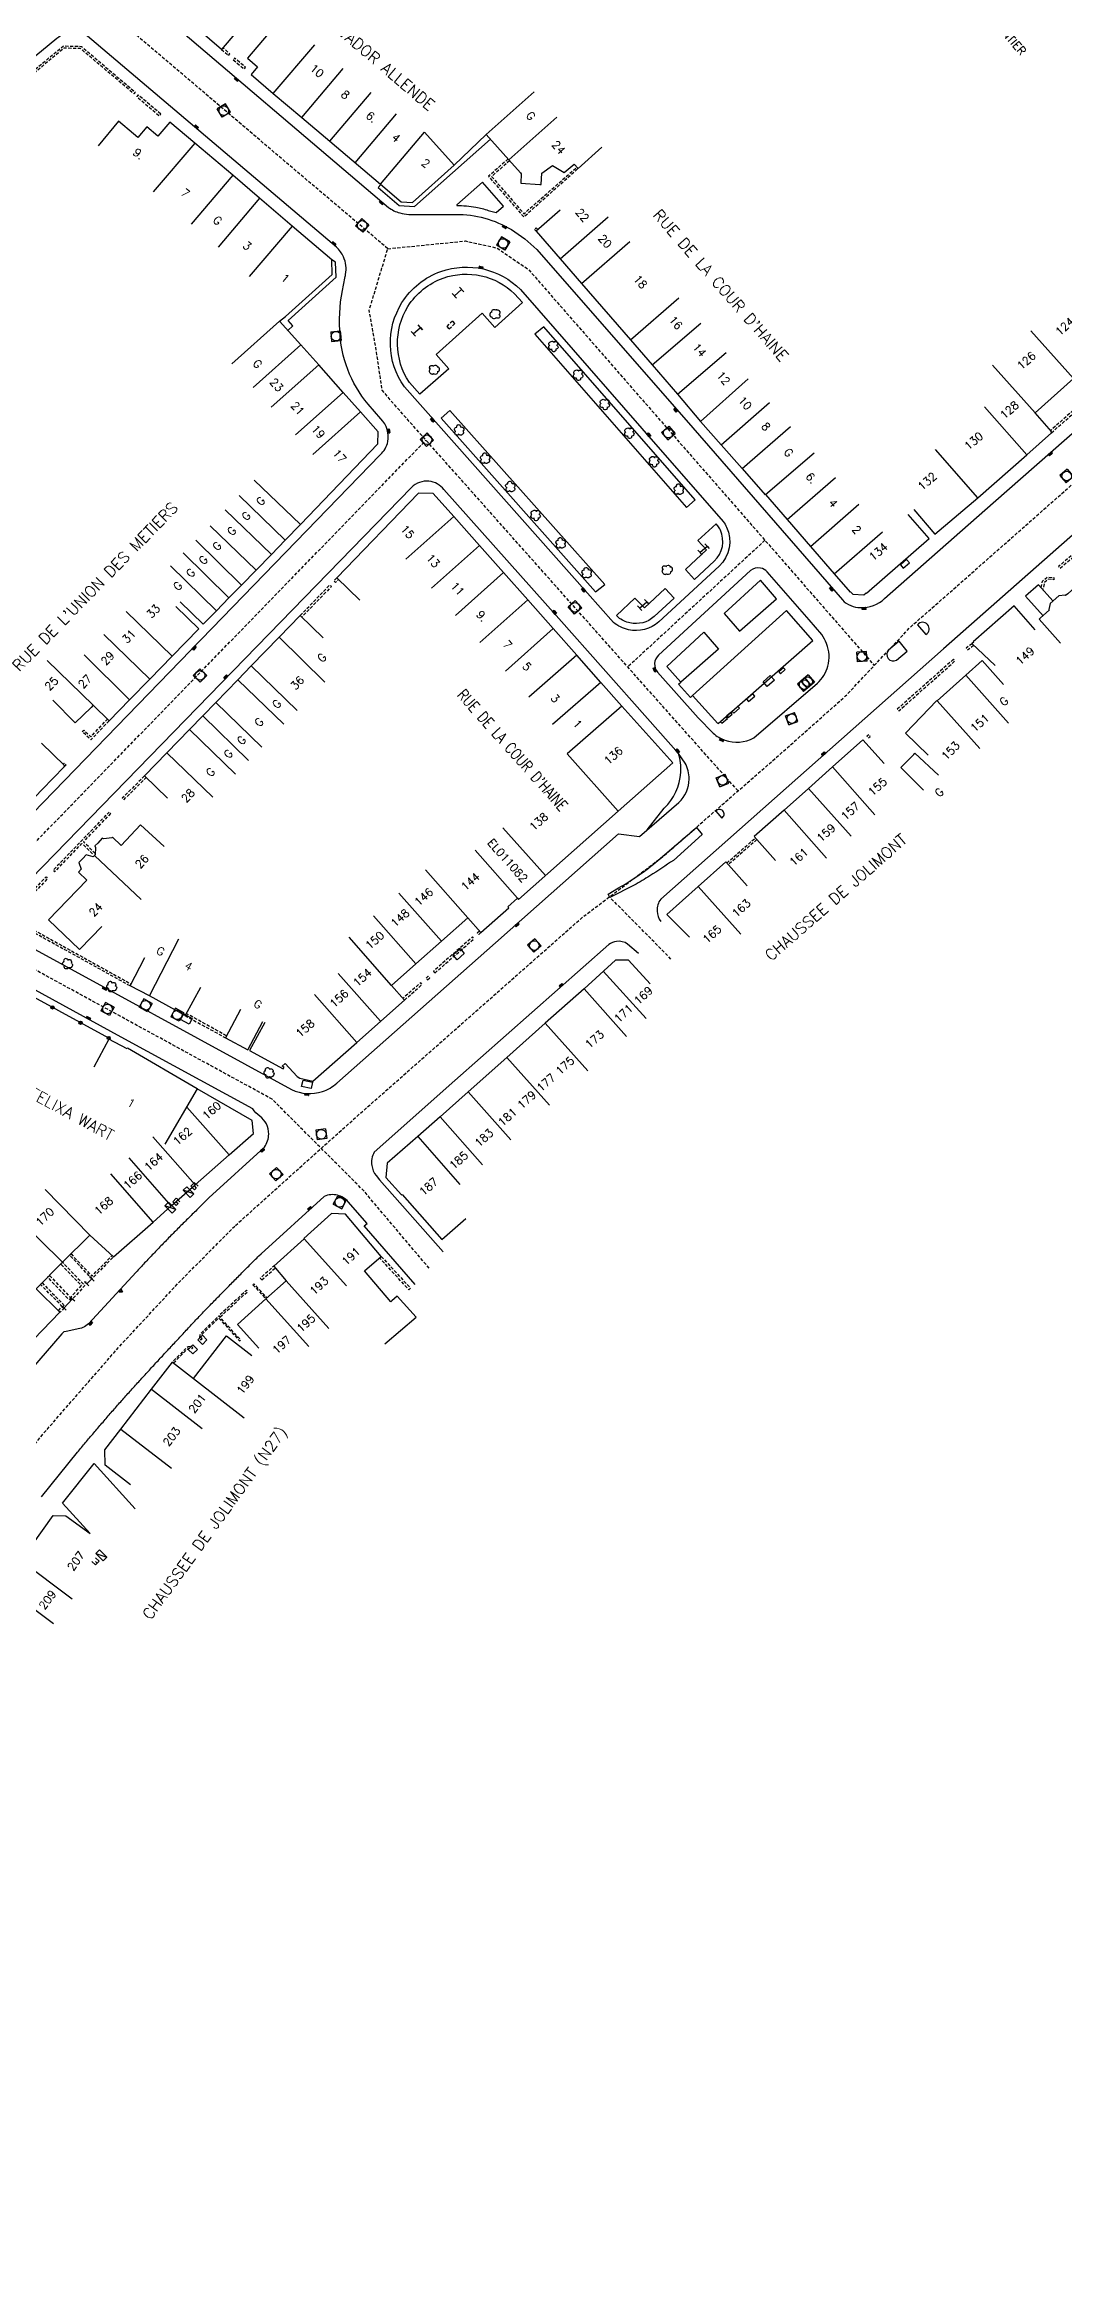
# Model space of a CAD drawing. Header units: millimetres. Extents: x 139000 to 140001, y 128999 to 130000.
# Drawn here: x 139198.1 to 139357.2, y 129000 to 129348.2 of the extents above; entities that cross this region are included whole.
import ezdxf
from ezdxf.enums import TextEntityAlignment as Align

# ---------------------------------------------------------------- set-up
doc = ezdxf.new("R2010")
doc.units = ezdxf.units.MM
doc.linetypes.add('DASHED', pattern=[0.75, 0.5, -0.25])
doc.layers.get('0').update_dxf_attribs({"linetype": 'CONTINUOUS'})
for name, color, linetype in [('W0001', 6, 'DASHED'), ('W0008', 7, 'CONTINUOUS'), ('W0100', 7, 'CONTINUOUS'), ('W0105', 7, 'CONTINUOUS'), ('W0112', 1, 'DASHED'), ('W0300', 7, 'CONTINUOUS'), ('W0322', 7, 'CONTINUOUS'), ('W0400', 7, 'CONTINUOUS'), ('W0420', 7, 'CONTINUOUS'), ('W0430', 7, 'CONTINUOUS'), ('W0432', 7, 'CONTINUOUS'), ('W0851', 7, 'CONTINUOUS'), ('W0984', 7, 'CONTINUOUS'), ('W0989', 7, 'CONTINUOUS'), ('W0991', 7, 'CONTINUOUS'), ('W1102', 7, 'CONTINUOUS'), ('W1471', 7, 'CONTINUOUS'), ('W1474', 7, 'CONTINUOUS')]:
    doc.layers.add(name, color=color, linetype=linetype)
doc.styles.get("Standard").update_dxf_attribs({"font": 'romans.shx', "width": 0.85})

# ---------------------------------------------------------------- blocks, each defined once
blk = doc.blocks.new('T420')
for p, q in [((0.75, 0.75), (-0.75, 0.75)), ((-0.75, 0.75), (-0.75, -0.75)), ((0.75, 0.75), (0.75, -0.75)), ((0.75, -0.75), (-0.75, -0.75))]:
    blk.add_line(p, q)
blk.add_ellipse((0, 0), major_axis=(-0.53, 0.53), ratio=1, start_param=3.926991, end_param=10.210176)
blk = doc.blocks.new('T400')
for p, q in [((-0.15, 0.3), (0.15, 0.3)), ((-0.15, -0.25), (-0.15, 0.3)), ((-0.15, 0.15), (0.15, 0.15)), ((-0.15, 0), (0.15, 0)), ((0.15, 0.3), (0.15, -0.25)), ((-0.15, -0.15), (0.15, -0.15)), ((-0.15, -0.25), (-0.15, -0.3)), ((-0.15, -0.3), (0.15, -0.3)), ((0.15, -0.3), (0.15, -0.25))]:
    blk.add_line(p, q)
blk = doc.blocks.new('T300')
for p, q in [((-0.8, 0.51), (-0.86, 0.34)), ((-0.86, 0.34), (-0.86, 0.17)), ((-0.86, 0.17), (-0.74, 0.06)), ((-0.69, 0.63), (-0.8, 0.51)), ((-0.8, -0.06), (-0.74, 0.06)), ((-0.74, 0.06), (-0.69, 0.11)), ((-0.57, 0.69), (-0.69, 0.63)), ((-0.46, 0.69), (-0.57, 0.69)), ((-0.29, 0.63), (-0.46, 0.69)), ((-0.29, 0.63), (-0.17, 0.74)), ((-0.23, 0.57), (-0.29, 0.63)), ((-0.17, 0.74), (-0.06, 0.8)), ((-0.06, 0.8), (0.06, 0.8)), ((0.06, 0.8), (0.23, 0.74)), ((0.23, 0.74), (0.34, 0.63)), ((0.34, 0.63), (0.4, 0.51)), ((0.46, 0.46), (0.34, 0.46)), ((0.4, 0.51), (0.4, 0.46)), ((0.57, 0.4), (0.46, 0.46)), ((0.57, 0.4), (0.69, 0.29)), ((0.69, 0.29), (0.74, 0.17)), ((0.74, 0.06), (0.69, -0.17)), ((0.74, 0.17), (0.74, 0.06)), ((-0.8, -0.17), (-0.8, -0.06)), ((-0.8, -0.23), (-0.8, -0.17)), ((-0.74, -0.34), (-0.8, -0.23)), ((-0.69, -0.4), (-0.74, -0.34)), ((-0.51, -0.46), (-0.69, -0.4)), ((-0.4, -0.46), (-0.51, -0.46)), ((-0.4, -0.46), (-0.34, -0.46)), ((-0.34, -0.46), (-0.34, -0.4)), ((-0.34, -0.51), (-0.34, -0.46)), ((-0.29, -0.63), (-0.34, -0.51)), ((-0.17, -0.74), (-0.29, -0.63)), ((-0.06, -0.8), (-0.17, -0.74)), ((0.06, -0.8), (-0.06, -0.8)), ((0.17, -0.74), (0.06, -0.8)), ((0.23, -0.69), (0.17, -0.74)), ((0.29, -0.46), (0.23, -0.46)), ((0.29, -0.63), (0.23, -0.69)), ((0.46, -0.4), (0.29, -0.46)), ((0.34, -0.51), (0.29, -0.63)), ((0.34, -0.51), (0.34, -0.46)), ((0.57, -0.34), (0.46, -0.4)), ((0.63, -0.29), (0.57, -0.34)), ((0.69, -0.17), (0.63, -0.29))]:
    blk.add_line(p, q)
blk = doc.blocks.new('T1471')
at = {"color": 0, "linetype": 'Continuous', "flags": 128}
blk.add_lwpolyline([(-0.75, -0.5), (-0.75, 0.5), (0.75, 0.5), (0.75, -0.5), (-0.75, -0.5)], dxfattribs=at)
blk = doc.blocks.new('t322o')
at = {"color": 0, "linetype": 'Continuous'}
for radius in [0.25, 0.15]:
    blk.add_circle((0, 0), radius, dxfattribs=at)
blk = doc.blocks.new('T1474')
at = {"color": 0, "linetype": 'Continuous', "flags": 128}
for points in [[(-0.75, -0.5), (-0.75, 0.5)], [(-0.75, 0), (0.75, 0)], [(0.75, 0), (0.75, -0.5), (0.75, 0.5)]]:
    blk.add_lwpolyline(points, dxfattribs=at)
blk = doc.blocks.new('T430')
at = {"flags": 128}
for points in [[(0.8, 0.8), (-0.8, 0.8)], [(-0.8, 0.8), (-0.8, 0)], [(0.8, 0.8), (-0.8, 0)], [(-0.8, 0), (0.8, 0)], [(-0.4, 2.1), (0.4, 2.1)], [(-0.4, 2.1), (-0.4, 1.3)], [(-0.4, 1.7), (0, 1.7)], [(-0.4, 1.3), (0.4, 1.3)], [(0.8, 0), (0.8, 0.8)]]:
    blk.add_lwpolyline(points, dxfattribs=at)
blk = doc.blocks.new('t112o')
at = {"color": 0, "linetype": 'Continuous'}
for p, q in [((-0.5, 0.5), (0.5, 0.5)), ((-0.5, -0.5), (-0.5, 0.5)), ((0.5, 0.5), (0.5, -0.5)), ((0.5, -0.5), (-0.5, -0.5))]:
    blk.add_line(p, q, dxfattribs=at)
blk = doc.blocks.new('t105o')
for p, q in [((-0.5, 0), (0.5, 0)), ((0.5, 0), (0.2, 0.1)), ((0.5, 0), (0.2, -0.1))]:
    blk.add_line(p, q)
blk = doc.blocks.new('T851')
for p, q in [((-0.25, -0.15), (0, 0.32)), ((0, 0.32), (0.25, -0.15)), ((-0.25, -0.15), (0.25, -0.15))]:
    blk.add_line(p, q)
for major_axis in [(-0.106, 0.106), (-0.0354, 0.0354), (-0.0236, 0.0236)]:
    blk.add_ellipse((0, 0), major_axis=major_axis, ratio=1, start_param=3.926991, end_param=10.210176)
blk = doc.blocks.new('T432')
at = {"flags": 128}
for points in [[(0.8, 0.8), (-0.8, 0.8)], [(-0.8, 0.8), (-0.8, 0)], [(0.8, 0.8), (-0.8, 0)], [(-0.8, 0), (0.8, 0)], [(-0.4, 2.1), (-0.4, 1.3)], [(-0.4, 1.3), (0.4, 1.3)], [(-0.39, 2.1), (0.41, 2.1)], [(0, 1.7), (0.4, 1.7)], [(0.4, 1.3), (0.4, 1.7)], [(0.8, 0), (0.8, 0.8)]]:
    blk.add_lwpolyline(points, dxfattribs=at)

msp = doc.modelspace()

# ---------------------------------------------------------------- linework, layer by layer
at = {"layer": 'W0001', "flags": 128}
for points in [[(139251.65, 129316.28), (139209.25, 129352.31), (139199.04, 129361.03), (139151.5, 129401.43)], [(139227.86, 129163.69), (139236.8, 129171.76), (139246.61, 129180.55), (139282.05, 129211.85), (139294.61, 129221.33), (139312.96, 129237.36), (139323.16, 129246.43), (139333.22, 129257.13), (139372.09, 129291.42), (139421.07, 129334.65), (139428.35, 129341.33), (139435.95, 129349.09), (139442.18, 129356.22), (139447.81, 129363.41), (139453.08, 129370.98)], [(139306.35, 129231.59), (139252.42, 129292.22), (139250.77, 129294.21), (139249.87, 129300.35), (139248.76, 129306.68), (139251.65, 129316.28)], [(139251.65, 129316.28), (139263.8, 129317.49), (139268.72, 129316.39), (139273.65, 129313.02), (139275.81, 129310.54), (139327.63, 129251.18)], [(139169.7, 129195.88), (139178.94, 129205.34), (139189.19, 129215.93), (139257.61, 129286.38)], [(139258.11, 129157.04), (139247.91, 129169.11), (139233.6, 129183.42), (139192.75, 129205.74), (139173.23, 129215.45), (139096.94, 129252.44), (139040.22, 129279.77)], [(139310.56, 129270.73), (139289.13, 129250.95)], [(139295.88, 129205.32), (139286.27, 129215.04)], [(139101.72, 129000), (139114.53, 129017.65), (139119.97, 129023.14), (139125.3, 129030.57), (139135.18, 129039.7), (139139.34, 129049.24), (139149.37, 129063.03), (139154.86, 129071.71), (139160.27, 129080.75), (139166.4, 129087.81), (139169.19, 129092.4), (139172.33, 129097.03), (139180.09, 129107.72), (139188.86, 129119.73), (139197.66, 129130.95), (139209.7, 129144.75), (139218.95, 129154.72), (139227.81, 129163.65)]]:
    msp.add_lwpolyline(points, dxfattribs=at)
at = {"layer": 'W0008', "flags": 128}
for points in [[(139365.11, 129344.55), (139344.17, 129368.28), (139327.07, 129387.56), (139295.31, 129423.53, 0.211187), (139292.67, 129424.6, 0.145458), (139290.76, 129423.96), (139233.4, 129376.88), (139213.74, 129360.68, 0.221436), (139212.46, 129357.83, 0.213116), (139213.73, 129355.1), (139251.74, 129322.74, 0.087507), (139253.54, 129321.87, 0.061881), (139254.94, 129321.65), (139262.29, 129321.64, -0.06877), (139266.79, 129321.05, -0.068841), (139270.96, 129319.26, -0.062223), (139274.92, 129316.14)], [(139448.5, 129323.61), (139435.74, 129338.14, 0.189803), (139434.87, 129338.61, 0.199931), (139433.88, 129338.33), (139425.82, 129330.88), (139410.83, 129317.6), (139378.8, 129289.4), (139367.4, 129279.31), (139338.46, 129253.76), (139294.27, 129214.69, 0.17177), (139293.7, 129212.81, 0.152308), (139294.3, 129211.17)], [(139274.92, 129316.15), (139299.27, 129288.28), (139322.65, 129261.42, 0.205009), (139325.48, 129260.22, 0.197865), (139329.24, 129261.63), (139346.21, 129276.6), (139373.46, 129300.56)], [(139287.39, 129259), (139290.25, 129261.67), (139291.76, 129260.21), (139294.99, 129263.19), (139296.37, 129261.69), (139293.24, 129258.81, -0.240068), (139289.47, 129257.82, -0.117976), (139287.66, 129258.69), (139287.39, 129259)], [(139292.17, 129225.51), (139294.82, 129228.89, 0.189803), (139297.41, 129234.46, 0.089822), (139297.05, 129237.43)], [(139290.81, 129206.19), (139289.11, 129207.67, 0.180291), (139287.37, 129208.07, 0.127311), (139286.18, 129207.58), (139262.12, 129186.33), (139249.52, 129175.16, 0.162369), (139249.16, 129173.05, 0.128299), (139249.83, 129171.49), (139250.37, 129170.81), (139260.3, 129159.6)], [(139223.73, 129168.02), (139232.38, 129175.95, 0.159148), (139233.06, 129177.99, 0.238007), (139231.66, 129180.79, -0.076399), (139230.56, 129181.91), (139210.04, 129193.12), (139188.51, 129204.89, 0.316839), (139182.8, 129204.3), (139172.26, 129193.51)], [(139255.93, 129154.47), (139247.97, 129163.63), (139248.42, 129164.01), (139245.46, 129167.41, 0.15278), (139243.81, 129168.42, 0.164943), (139241.74, 129168.25), (139231.9, 129159.28)]]:
    msp.add_lwpolyline(points, format="xyb", dxfattribs=at)
for points in [[(139245.07, 129312.28, 0.160283), (139244.73, 129315, 0.093786), (139243.66, 129316.53), (139204.77, 129349.51, 0.230856), (139201.21, 129349.85, 0.087789), (139199.98, 129349.12), (139188.86, 129339.99), (139150.71, 129308.5), (139094.13, 129261.75, 0.236624), (139092.9, 129259.4, 0.303452), (139094.66, 129256.64), (139136.99, 129236.02), (139179.52, 129215.54, 0.162266), (139182.28, 129215.08, 0.153294), (139184.65, 129216.26), (139250.49, 129284.11, 0.155903), (139251.66, 129286.15, 0.237895), (139250.59, 129289.72), (139248.57, 129292, -0.165984), (139244.16, 129303.56, -0.069406), (139244.74, 129310.6), (139245, 129311.95, 0.01858)], [(139266.46, 129326.69), (139262.44, 129323.16), (139262.43, 129323.01, -0.055597), (139265.41, 129322.78, -0.03697), (139267.34, 129322.26), (139268.58, 129321.93), (139269.74, 129322.93)], [(139254.24, 129294.72, -0.30328), (139253.87, 129307.86, -0.168758), (139259.95, 129312.73, -0.290739), (139272.38, 129309.89), (139291.34, 129288.2), (139304.03, 129273.67, -0.049473), (139304.56, 129272.77, -0.321643), (139303.39, 129266.69), (139293.97, 129258, -0.240068), (139289.24, 129256.76, -0.122236), (139286.91, 129257.91), (139282.83, 129262.48)], [(139259.2, 129299.76), (139261.17, 129297.51), (139260.33, 129296.77), (139256.64, 129293.54), (139255.02, 129295.41, -0.293957), (139254.81, 129307.27, -0.168758), (139260.32, 129311.69, -0.285867), (139271.46, 129309.24), (139272.69, 129307.87), (139268.36, 129303.96), (139266.39, 129306.22)], [(139192.21, 129214.04, 0.334855), (139191.84, 129209.99, 0.123563), (139193.13, 129208.7), (139236.63, 129184.93, 0.192309), (139241.44, 129184.62, 0.106473), (139243.7, 129185.95), (139268.45, 129207.86), (139287.66, 129224.88), (139290.98, 129224.47), (139297.1, 129229.79, 0.207259), (139298.72, 129233.43, 0.131047), (139298.08, 129235.94), (139297.05, 129237.43), (139292.22, 129242.92), (139278.35, 129258.52), (139260.41, 129278.65, 0.207096), (139258.09, 129279.96, 0.225944), (139255.36, 129279)], [(139302.93, 129273.31), (139300.05, 129270.72), (139301.41, 129269.27), (139298.13, 129266.18), (139299.56, 129264.62), (139302.65, 129267.47, 0.321643), (139303.59, 129272.33, 0.046845), (139303.19, 129273.01)], [(139293.95, 129252.8, 0.19901), (139293.32, 129251.49, 0.193081), (139293.77, 129250.14), (139300.15, 129243.01), (139302.45, 129240.6, 0.095), (139304.31, 129239.51, 0.214066), (139308.81, 129239.87), (139318.76, 129248.42, 0.144026), (139320.39, 129251.06, 0.165501), (139320.17, 129254.59, 0.03777), (139319.45, 129256.01), (139317.46, 129258.31), (139310.9, 129265.82, 0.154271), (139309.87, 129266.39, 0.217175), (139308.28, 129266.03)], [(139335.7, 129256.03, 0.469089), (139335.95, 129257.58, 0.470011), (139334.38, 129257.54)], [(139331.49, 129254.97), (139329.87, 129253.59, 0.380642), (139329.81, 129252.25, 0.360528), (139331.08, 129252), (139332.79, 129253.43), (139332.79, 129253.43)], [(139303.81, 129227.35, 0.483479), (139303.98, 129228.46, 0.456915), (139302.9, 129228.42)], [(139299.87, 129225.87), (139300.77, 129224.79), (139296.27, 129220.74, -0.010353), (139292.57, 129218.32, -0.006616), (139290.15, 129216.84), (139286.33, 129214.91), (139286.08, 129215.47), (139287.71, 129216.44, 0.019478), (139290.31, 129218.04, 0.025742), (139293.54, 129220.46)]]:
    msp.add_lwpolyline(points, format="xyb", close=True, dxfattribs=at)
for points in [[(139255.81, 129322.87), (139267.69, 129333.42)], [(139250.16, 129325.82), (139250.57, 129326.3)], [(139250.16, 129325.82), (139253.45, 129323.01), (139255.81, 129322.87)], [(139236.06, 129303.51), (139236.82, 129304.21), (139236.08, 129305.07), (139243.58, 129311.85), (139243.49, 129314.18), (139242.92, 129314.53)], [(139303.23, 129242.11), (139318.01, 129255.09), (139313.94, 129259.79), (139299.26, 129246.51), (139298.93, 129246.2)], [(139300.99, 129256.36), (139295.21, 129251.04)], [(139300.99, 129256.36), (139303.3, 129253.71), (139297.4, 129248.59)], [(139297.04, 129248.27), (139298.93, 129246.2)], [(139223.73, 129168.02), (139221.83, 129166.13), (139221.66, 129165.96), (139221.48, 129165.79), (139221.31, 129165.62), (139221.13, 129165.45), (139220.95, 129165.27), (139220.77, 129165.1), (139220.6, 129164.92), (139220.42, 129164.75), (139220.24, 129164.57), (139220.07, 129164.4), (139219.89, 129164.22), (139219.71, 129164.05), (139219.54, 129163.87), (139219.36, 129163.7), (139219.18, 129163.52), (139219.01, 129163.35), (139218.83, 129163.17), (139218.66, 129162.99), (139218.48, 129162.82), (139218.31, 129162.64), (139218.13, 129162.46), (139217.96, 129162.29), (139217.78, 129162.11), (139217.61, 129161.93), (139217.43, 129161.75), (139217.26, 129161.58), (139217.09, 129161.4), (139216.92, 129161.22), (139216.74, 129161.04), (139216.57, 129160.87), (139216.4, 129160.69), (139216.23, 129160.51), (139216.06, 129160.34), (139215.89, 129160.16), (139215.72, 129159.98), (139215.55, 129159.8), (139215.38, 129159.62), (139215.21, 129159.45), (139215.04, 129159.27), (139214.87, 129159.09), (139214.7, 129158.91), (139214.53, 129158.73), (139214.36, 129158.55), (139214.19, 129158.37), (139214.02, 129158.2), (139213.85, 129158.02), (139213.68, 129157.84), (139213.51, 129157.66), (139213.34, 129157.48), (139213.17, 129157.3), (139213.01, 129157.12), (139212.84, 129156.94), (139212.67, 129156.76), (139212.5, 129156.58), (139212.34, 129156.4), (139204.94, 129148.35), (139204.73, 129148.17), (139204.51, 129148.01), (139204.28, 129147.87), (139204.04, 129147.76), (139203.8, 129147.67), (139203.54, 129147.6), (139201.42, 129147.13), (139201.05, 129147.08), (139200.77, 129146.78), (139195.88, 129141.1)], [(139197.58, 129121.33), (139203.18, 129128.27), (139203.34, 129128.46), (139203.5, 129128.65), (139203.65, 129128.84), (139203.81, 129129.03), (139203.97, 129129.22), (139204.13, 129129.41), (139204.29, 129129.6), (139204.45, 129129.79), (139204.61, 129129.98), (139204.77, 129130.17), (139204.93, 129130.36), (139205.09, 129130.55), (139205.25, 129130.74), (139205.41, 129130.93), (139205.57, 129131.12), (139205.73, 129131.31), (139205.89, 129131.5), (139206.05, 129131.69), (139206.21, 129131.87), (139206.37, 129132.06), (139206.53, 129132.25), (139206.69, 129132.44), (139206.85, 129132.63), (139207.02, 129132.82), (139207.18, 129133), (139207.34, 129133.19), (139207.5, 129133.38), (139207.66, 129133.57), (139207.83, 129133.76), (139207.99, 129133.94), (139208.15, 129134.13), (139208.31, 129134.31), (139208.47, 129134.5), (139208.63, 129134.68), (139208.8, 129134.87), (139208.96, 129135.05), (139209.12, 129135.24), (139209.28, 129135.42), (139209.45, 129135.61), (139209.61, 129135.79), (139209.77, 129135.98), (139209.94, 129136.16), (139210.1, 129136.34), (139210.26, 129136.53), (139210.43, 129136.71), (139210.59, 129136.89), (139210.76, 129137.08), (139210.92, 129137.26), (139211.08, 129137.44), (139211.25, 129137.63), (139211.41, 129137.81), (139211.58, 129137.99), (139211.75, 129138.18), (139211.91, 129138.36), (139212.08, 129138.55), (139212.25, 129138.73), (139212.41, 129138.92), (139212.58, 129139.1), (139212.75, 129139.28), (139212.92, 129139.47), (139213.08, 129139.65), (139213.25, 129139.84), (139213.42, 129140.02), (139213.59, 129140.2), (139213.75, 129140.39), (139213.92, 129140.57), (139214.09, 129140.75), (139214.26, 129140.94), (139214.43, 129141.12), (139214.59, 129141.3), (139214.76, 129141.49), (139214.93, 129141.67), (139215.1, 129141.85), (139215.27, 129142.03), (139215.43, 129142.22), (139215.6, 129142.4), (139215.77, 129142.58), (139215.94, 129142.77), (139216.11, 129142.95), (139216.28, 129143.13), (139216.45, 129143.31), (139216.62, 129143.5), (139216.79, 129143.68), (139216.96, 129143.87), (139217.13, 129144.05), (139217.3, 129144.23), (139217.47, 129144.42), (139217.65, 129144.6), (139217.82, 129144.79), (139217.99, 129144.97), (139218.16, 129145.15), (139218.33, 129145.34), (139218.51, 129145.52), (139218.68, 129145.7), (139218.85, 129145.89), (139219.02, 129146.07), (139219.19, 129146.25), (139219.35, 129146.43), (139219.52, 129146.61), (139219.69, 129146.79), (139219.85, 129146.97), (139220.02, 129147.15), (139220.18, 129147.33), (139220.35, 129147.51), (139220.52, 129147.69), (139220.68, 129147.87), (139220.85, 129148.05), (139221.02, 129148.23), (139221.18, 129148.41), (139221.35, 129148.59), (139221.52, 129148.77), (139221.69, 129148.95), (139221.85, 129149.13), (139222.02, 129149.3), (139222.2, 129149.48), (139222.37, 129149.66), (139222.54, 129149.84), (139222.71, 129150.02), (139222.88, 129150.2), (139223.05, 129150.38), (139223.23, 129150.55), (139223.4, 129150.73), (139223.57, 129150.91), (139223.74, 129151.09), (139223.92, 129151.26), (139224.09, 129151.44), (139224.26, 129151.62), (139224.44, 129151.79), (139224.61, 129151.97), (139224.78, 129152.15), (139224.96, 129152.33), (139225.13, 129152.5), (139225.3, 129152.68), (139225.48, 129152.86), (139225.65, 129153.03), (139225.82, 129153.21), (139226, 129153.39), (139226.17, 129153.56), (139226.35, 129153.75), (139226.53, 129153.93), (139226.71, 129154.11), (139226.89, 129154.29), (139227.06, 129154.48), (139227.24, 129154.66), (139227.42, 129154.84), (139227.6, 129155.02), (139227.78, 129155.21), (139227.96, 129155.39), (139228.14, 129155.57), (139228.32, 129155.75), (139228.5, 129155.93), (139228.68, 129156.12), (139228.86, 129156.3), (139229.04, 129156.48), (139229.22, 129156.66), (139229.4, 129156.84), (139229.58, 129157.02), (139229.76, 129157.2), (139229.93, 129157.37), (139230.11, 129157.55), (139230.29, 129157.73), (139230.47, 129157.91), (139230.65, 129158.08), (139230.83, 129158.26), (139231.01, 129158.44), (139231.18, 129158.61), (139231.36, 129158.79), (139231.54, 129158.96), (139231.9, 129159.28)], [(139205.17, 129115.61), (139205.17, 129115.61), (139200.86, 129120.31), (139205.81, 129126.51), (139212.18, 129119.43)]]:
    msp.add_lwpolyline(points, dxfattribs=at)
for points in [[(139298.28, 129275.84), (139299.64, 129277.08), (139276.01, 129304.1), (139274.64, 129302.92)], [(139261.32, 129291.03), (139259.98, 129289.83), (139284.11, 129262.7), (139285.55, 129263.83)], [(139312.36, 129261.57), (139309.86, 129264.52), (139304.18, 129259.3), (139306.57, 129256.54)]]:
    msp.add_lwpolyline(points, close=True, dxfattribs=at)
at = {"layer": 'W0008'}
for points in [[(139295.21, 129251.04), (139297.4, 129248.59)], [(139297.04, 129248.27), (139297.4, 129248.59)], [(139299.26, 129246.51), (139303.2, 129242.11)]]:
    msp.add_lwpolyline(points, dxfattribs=at)
at = {"layer": 'W0100', "flags": 128}
for points in [[(139228.92, 129351.22), (139225.67, 129347.42), (139221.94, 129350.61), (139215.12, 129356.45), (139214.86, 129359.26), (139226.13, 129368.56), (139231.73, 129373.15), (139234.2, 129375.19), (139238.9, 129379.09), (139241.21, 129381), (139243.69, 129383.03), (139245.52, 129384.54), (139249.9, 129388.16), (139254.49, 129392), (139258.47, 129395.26), (139268.86, 129403.83), (139274.14, 129408.18), (139277.1, 129410.63), (139283.57, 129415.96), (139286.76, 129412.09)], [(139232.99, 129349.85), (139229.73, 129346.06), (139231.32, 129344.69), (139230.3, 129343.5), (139233.73, 129340.55), (139238.24, 129336.76), (139242.61, 129333.07), (139250.5, 129326.36), (139253.72, 129323.59), (139255.52, 129323.48), (139262.03, 129329.31), (139267.04, 129334.15), (139270.56, 129330.19), (139272.38, 129328.12), (139272.5, 129327.99), (139272.43, 129326.5), (139275.4, 129326.33), (139275.62, 129326.31), (139275.73, 129328.06), (139277.38, 129329.3), (139279.18, 129328.21), (139280.74, 129329.5), (139281.36, 129328.82), (139285.07, 129332.17)], [(139219.24, 129261.13), (139222.8, 129257.62), (139224.89, 129259.74), (139226.85, 129261.75), (139228.81, 129263.75), (139231.12, 129266.08), (139233.48, 129268.54), (139235.63, 129270.75), (139238.02, 129273.21), (139250.12, 129285.79), (139250.15, 129287.66), (139247.41, 129290.8), (139244.71, 129293.84), (139240.91, 129298.13), (139238.08, 129301.25), (139234.76, 129304.97), (139235.68, 129305.7), (139239.32, 129308.99), (139242.99, 129312.25), (139242.92, 129314.53), (139236.71, 129319.83), (139231.63, 129324.17), (139227.43, 129327.75), (139221.52, 129332.79), (139217.61, 129336.03), (139215.76, 129333.88), (139214.04, 129335.31), (139212.62, 129333.64), (139211.95, 129334.21), (139209.6, 129336.21), (139206.42, 129332.36)], [(139333.83, 129275.53), (139337.06, 129271.71), (139343.78, 129277.38), (139351.47, 129284.11), (139355.28, 129287.51), (139355.2, 129287.6), (139355.33, 129287.72), (139352.76, 129290.65), (139358.74, 129296.02), (139364.68, 129301.31), (139367.31, 129298.31), (139367.36, 129298.36), (139367.46, 129298.24), (139372.15, 129302.17), (139372.33, 129301.96), (139376.64, 129305.74), (139387.95, 129316.08), (139381.1, 129323.81), (139377.99, 129327.41), (139375.17, 129330.61), (139371.42, 129327.31)], [(139278.59, 129322.31), (139274.81, 129319.04), (139278.55, 129314.72), (139281.9, 129310.86), (139289.55, 129302.04), (139292.96, 129298.12), (139296.92, 129293.55), (139300.47, 129289.31), (139303.74, 129285.66), (139307, 129281.94), (139310.58, 129277.82), (139310.65, 129277.88), (139314.02, 129273.97), (139317.67, 129269.77), (139321.38, 129265.49), (139323.88, 129262.63), (139323.94, 129262.68), (139324.26, 129262.33), (139326, 129262.2), (139326.36, 129262.52), (139326.41, 129262.46), (139336.21, 129270.99), (139332.93, 129274.76)], [(139232.43, 129195.41), (139230.05, 129191.01), (139235.34, 129188.15), (139235.47, 129188.41), (139235.15, 129188.58), (139235.65, 129189.02), (139237.5, 129186.95), (139237.9, 129186.71), (139239.96, 129186.26), (139246.82, 129192.28), (139254.25, 129198.91), (139252.21, 129201.2), (139256.03, 129204.55), (139260.02, 129208.12), (139264.16, 129211.78), (139266.21, 129209.46), (139270.57, 129213.32), (139270.41, 129213.5), (139271.9, 129214.83), (139272.07, 129214.64), (139287.61, 129228.44), (139296.17, 129235.97), (139288.18, 129244.84), (139284.92, 129248.54), (139281.19, 129252.8), (139277.49, 129256.95), (139277.49, 129256.95), (139273.52, 129261.45), (139269.74, 129265.71), (139265.96, 129269.93), (139261.97, 129274.45), (139258.75, 129278.07), (139256.44, 129278.11), (139243.71, 129264.86), (139247.31, 129261.4)], [(139371.12, 129267.71), (139367.76, 129271.41), (139362.64, 129266.76), (139362.47, 129266.61), (139357.83, 129262.39), (139357.5, 129262.1), (139357.42, 129262.17), (139356.43, 129262.08), (139355.08, 129260.87), (139354.88, 129259.9), (139354.94, 129259.82), (139353.59, 129258.6), (139353.38, 129258.41), (139356.72, 129254.69)], [(139355.53, 129261.28), (139353.29, 129263.79), (139351.23, 129262.03), (139353.99, 129258.96)], [(139218.56, 129260.39), (139222.14, 129256.9), (139217.97, 129252.62), (139214.5, 129249.06), (139211.33, 129245.79), (139208.13, 129242.55), (139205.64, 129244.97), (139205.31, 129244.63), (139202.83, 129242.2), (139199.33, 129245.76)], [(139241.58, 129255.5), (139237.99, 129258.98), (139234.69, 129255.58), (139230.34, 129251.13), (139228.23, 129248.96), (139224.82, 129245.42), (139222.76, 129243.31), (139220.7, 129241.2), (139217.16, 129237.55), (139213.66, 129233.92), (139217.26, 129230.45)], [(139352.76, 129256.76), (139349.45, 129260.5), (139343.06, 129254.85), (139343.11, 129254.79), (139342.88, 129254.59), (139346.53, 129251.17)], [(139347.82, 129248.21), (139344.48, 129251.94), (139341.93, 129249.66), (139337.45, 129245.67), (139337.4, 129245.72), (139332.48, 129240.62), (139336.07, 129237.15)], [(139197.59, 129239.04), (139201.18, 129235.56), (139201.06, 129235.44), (139201.14, 129235.36), (139197.68, 129231.79), (139193.5, 129227.45), (139190.41, 129224.25), (139189.33, 129225.28), (139185.05, 129220.89), (139184.92, 129220.99), (139179.6, 129226.13), (139183.07, 129229.72)], [(139329.18, 129235.86), (139325.86, 129239.59), (139321.09, 129235.34), (139317.33, 129231.97), (139313.53, 129228.57), (139308.87, 129224.44), (139312.19, 129220.7)], [(139335.29, 129231.7), (139331.77, 129235.26), (139333.83, 129237.29), (139333.98, 129237.46), (139337.65, 129234.06)], [(139216.71, 129222.89), (139213.06, 129226.31), (139210.01, 129223.05), (139208.64, 129224.34), (139208.55, 129224.25), (139207.31, 129224.11), (139207.07, 129224.19), (139206.36, 129223.43), (139205.93, 129222.98), (139206.02, 129222.75), (139205.96, 129221.58), (139205.63, 129221.27), (139204.57, 129221.6), (139204.03, 129221.04), (139203.41, 129220.39), (139203.79, 129219.35), (139203.34, 129218.87), (139204.63, 129217.62), (139198.65, 129211.45), (139203.53, 129206.83), (139203.63, 129206.94), (139206.99, 129210.43)], [(139298.75, 129208.72), (139295.22, 129212.27), (139300.11, 129216.64), (139304.42, 129220.5), (139307.76, 129216.77)], [(139222.41, 129200.88), (139220, 129196.5), (139214.43, 129199.57), (139211.41, 129201.12), (139213.69, 129205.57)], [(139292.63, 129201.44), (139289.26, 129205.14), (139287.23, 129205.17), (139282.3, 129200.68), (139276.25, 129195.32), (139270.25, 129189.95), (139264.21, 129184.57), (139259.85, 129180.69), (139256.34, 129177.61), (139251.57, 129173.44), (139251.36, 129171.21), (139253.82, 129168.47), (139253.91, 129168.56), (139260.07, 129161.52), (139263.83, 129164.81)], [(139228.67, 129197.43), (139226.29, 129193.03), (139229.78, 129191.15), (139232.15, 129195.55)], [(139221.59, 129170.07), (139226.86, 129174.72), (139230.68, 129178.08), (139230.49, 129180.1), (139221.91, 129185.03), (139211.03, 129191.4), (139210.97, 129191.3), (139208.11, 129192.83), (139205.75, 129188.42)], [(139182.07, 129144.8), (139183.74, 129144.84), (139186, 129147.17), (139187.77, 129145.49), (139188.07, 129145.68), (139192.24, 129141.67), (139200.43, 129150.15), (139196.74, 129153.81), (139200.84, 129157.95), (139205.14, 129162.18), (139208.82, 129158.82), (139214.99, 129164.24), (139217.85, 129166.76), (139221.59, 129170.07)], [(139251.2, 129145.19), (139256.09, 129149.36), (139253.14, 129152.65), (139252.29, 129151.92), (139252.14, 129151.79), (139248, 129156.64), (139250.63, 129158.88), (139245.05, 129165.46), (139242.88, 129165.59), (139238.53, 129161.66), (139238.59, 129161.6), (139233.88, 129157.37)], [(139204.64, 129154.61), (139205.44, 129155.37)], [(139233.88, 129157.37), (139235.79, 129155.08), (139232.62, 129152.25), (139228.17, 129148.24), (139231.52, 129144.53)], [(139201.07, 129150.79), (139202.37, 129152.17)], [(139211.5, 129123.21), (139207.53, 129126.25), (139207.47, 129128.65), (139209.96, 129131.9), (139214.75, 129138.11), (139218.02, 129142.33), (139221.31, 129139.79), (139226.48, 129146.47), (139230.44, 129143.41)], [(139176.6, 129069.17), (139169.87, 129076.68), (139169.92, 129079.02), (139173.71, 129084.06), (139176.62, 129087.73), (139179.55, 129091.59), (139182.49, 129095.64), (139186.96, 129101.52), (139191.46, 129107.5), (139194.38, 129111.38), (139199.4, 129118.41), (139201.39, 129118.34), (139205.17, 129115.61)]]:
    msp.add_lwpolyline(points, dxfattribs=at)
at = {"layer": 'W0100'}
for points in [[(139332.13, 129266.38), (139333.11, 129267.23), (139332.67, 129267.73), (139331.7, 129266.88)], [(139312.97, 129249.9), (139313.72, 129250.53), (139313.46, 129250.83), (139312.71, 129250.2)], [(139305.69, 129243.74), (139306.56, 129244.51), (139306.33, 129244.77), (139305.46, 129244.01)], [(139307.99, 129245.53), (139308.97, 129246.39), (139308.64, 129246.76), (139307.66, 129245.9)], [(139303.82, 129242.15), (139304.69, 129242.91), (139304.48, 129243.15), (139303.61, 129242.39)], [(139304.82, 129243.04), (139305.44, 129243.56), (139305.23, 129243.81), (139304.61, 129243.3)]]:
    msp.add_lwpolyline(points, close=True, dxfattribs=at)
at = {"layer": 'W0112', "flags": 128}
for points in [[(139194.32, 129342.37), (139196.03, 129343.84), (139200.99, 129347.97), (139203.8, 129347.89), (139212.22, 129340.74), (139211.99, 129340.48), (139203.67, 129347.54), (139201.11, 129347.62), (139196.26, 129343.58), (139194.55, 129342.1)], [(139225.67, 129347.42), (139226.78, 129346.46), (139227.01, 129346.72), (139225.9, 129347.69)], [(139270.46, 129330.3), (139267.38, 129327.59), (139272.89, 129321.25), (139281.36, 129328.82)], [(139270.69, 129330.04), (139267.87, 129327.56), (139272.92, 129321.75), (139281.17, 129329.02)], [(139355.28, 129287.51), (139360.34, 129292.01), (139360.1, 129292.28), (139355.18, 129287.89)], [(139237.99, 129258.98), (139242.61, 129263.76), (139242.86, 129263.52), (139238.24, 129258.74)], [(139243.71, 129264.86), (139243.22, 129264.37), (139243.47, 129264.13), (139243.96, 129264.62)], [(139353.68, 129263.35), (139353.88, 129264.33), (139354.69, 129265), (139355.68, 129264.92), (139355.65, 129264.58), (139354.81, 129264.64), (139354.2, 129264.14), (139353.97, 129263.03)], [(139342.89, 129254.58), (139341.96, 129253.88), (139342.17, 129253.6), (139343.14, 129254.34)], [(139208.13, 129242.55), (139205.29, 129239.55), (139203.94, 129240.84), (139204.18, 129241.1), (139205.28, 129240.04), (139207.88, 129242.8)], [(139201.14, 129235.36), (139201.41, 129235.65), (139201.11, 129235.92), (139200.97, 129235.76)], [(139213.66, 129233.92), (139210.18, 129230.44), (139210.43, 129230.2), (139213.92, 129233.68)], [(139205.97, 129221.83), (139204.13, 129223.62), (139208.38, 129228.04), (139208.13, 129228.29), (139199.38, 129219.19), (139199.63, 129218.94), (139203.89, 129223.37), (139205.84, 129221.47)], [(139304.59, 129220.31), (139309.05, 129224.24)], [(139309.28, 129223.98), (139304.83, 129220.05)], [(139211.41, 129201.12), (139193.64, 129210.98), (139193.32, 129212.91), (139198.28, 129218.15), (139198.53, 129217.91), (139193.69, 129212.79), (139193.95, 129211.2), (139211.57, 129201.43)], [(139266.21, 129209.46), (139265.86, 129209.16), (139265.63, 129209.42), (139265.98, 129209.72)], [(139254.25, 129198.91), (139257.02, 129201.36), (139256.79, 129201.62), (139254.02, 129199.17)], [(139220, 129196.5), (139226.29, 129193.03), (139226.29, 129193.03)], [(139226.46, 129193.34), (139226.46, 129193.34), (139220.17, 129196.81)], [(139250.63, 129158.88), (139255.2, 129153.9), (139254.94, 129153.67), (139250.36, 129158.65)]]:
    msp.add_lwpolyline(points, dxfattribs=at)
for points in [[(139227.52, 129345.77), (139229.23, 129344.37), (139229.45, 129344.64), (139227.74, 129346.04)], [(139216.19, 129337.32), (139212.67, 129340.31), (139212.45, 129340.04), (139215.97, 129337.05)], [(139274.58, 129319.3), (139274.81, 129319.04), (139275.07, 129319.27), (139274.84, 129319.53)], [(139363.46, 129272.78), (139359.99, 129269.69), (139356.41, 129266.63), (139356.63, 129266.36), (139360.22, 129269.43), (139363.7, 129272.52)], [(139340, 129252.14), (139331.22, 129244.36), (139331.46, 129244.09), (139340.23, 129251.88)], [(139326.79, 129240.37), (139326.49, 129240.14), (139326.69, 129239.86), (139327, 129240.09)], [(139259.01, 129203.13), (139262.02, 129205.82), (139262.04, 129205.8), (139265.12, 129208.5), (139264.89, 129208.77), (139261.81, 129206.06), (139261.78, 129206.08), (139258.78, 129203.4)], [(139257.86, 129202.07), (139258.2, 129202.39), (139257.96, 129202.64), (139257.62, 129202.32)], [(139198.82, 129155.89), (139202, 129152.55), (139202.11, 129152.51), (139202.16, 129152.52), (139203.8, 129154.3), (139200.56, 129157.68), (139200.84, 129157.95), (139204.34, 129154.31), (139202.37, 129152.16), (139202.07, 129152.1), (139201.78, 129152.21), (139198.53, 129155.62)], [(139202.19, 129159.27), (139205.44, 129155.79), (139208.61, 129159.01), (139208.82, 129158.81), (139205.44, 129155.37), (139201.98, 129159.07)], [(139200.22, 129150.39), (139200.73, 129150.95), (139200.73, 129150.98), (139200.72, 129151.06), (139200.65, 129151.21), (139197.41, 129154.5), (139197.67, 129154.75), (139200.94, 129151.42), (139201.07, 129151.17), (139201.09, 129150.98), (139201.07, 129150.79), (139200.49, 129150.15)], [(139230.58, 129154.44), (139232.62, 129152.24), (139232.79, 129152.4), (139230.76, 129154.6)], [(139231.98, 129155.21), (139234.12, 129157.1), (139233.88, 129157.37), (139231.74, 129155.48)], [(139225.45, 129149.4), (139229.77, 129153.39), (139229.6, 129153.58), (139225.27, 129149.59)], [(139222.66, 129145.98), (139222.54, 129146.13), (139222.5, 129146.27), (139222.52, 129146.48), (139222.64, 129146.68), (139225.25, 129149.26), (139228.51, 129145.66), (139228.68, 129145.81), (139225.26, 129149.59), (139222.45, 129146.82), (139222.3, 129146.55), (139222.27, 129146.25), (139222.33, 129146.02), (139222.49, 129145.83)], [(139218.18, 129142.23), (139220.36, 129144.4), (139220.57, 129144.53), (139220.79, 129144.56), (139220.92, 129144.53), (139221.06, 129144.43), (139221.19, 129144.61), (139221.01, 129144.74), (139220.79, 129144.79), (139220.49, 129144.74), (139220.22, 129144.58), (139218.02, 129142.38)]]:
    msp.add_lwpolyline(points, close=True, dxfattribs=at)
at = {"layer": 'W0112'}
msp.add_lwpolyline([(139261.76, 129304.99), (139260.85, 129304.15), (139261.22, 129303.75), (139262.13, 129304.59)], close=True, dxfattribs=at)
at = {"layer": 'W0322', "flags": 128}
msp.add_lwpolyline([(139208.07, 129192.98), (139187.93, 129203.93)], dxfattribs=at)
at = {"layer": 'W1102', "flags": 128}
for points in [[(139233.73, 129340.55), (139240.24, 129348.13)], [(139238.24, 129336.76), (139244.67, 129344.41)], [(139242.61, 129333.07), (139249.06, 129340.71)], [(139267.04, 129334.15), (139274.53, 129340.78)], [(139246.55, 129329.72), (139253.03, 129337.34)], [(139270.56, 129330.19), (139278.04, 129336.81)], [(139221.52, 129332.79), (139215.03, 129325.19)], [(139250.5, 129326.36), (139257.4, 129334.48)], [(139262.03, 129329.31), (139257.4, 129334.48)], [(139227.43, 129327.75), (139220.93, 129320.14)], [(139231.63, 129324.17), (139225.15, 129316.55)], [(139236.71, 129319.83), (139230.03, 129311.96)], [(139278.55, 129314.72), (139286.09, 129321.28)], [(139281.9, 129310.86), (139289.44, 129317.43)], [(139289.55, 129302.04), (139297.1, 129308.6)], [(139234.76, 129304.97), (139227.3, 129298.3)], [(139292.96, 129298.12), (139300.52, 129304.66)], [(139238.08, 129301.25), (139230.62, 129294.59)], [(139358.74, 129296.02), (139352.08, 129303.48)], [(139240.91, 129298.13), (139233.42, 129291.51)], [(139296.92, 129293.55), (139304.48, 129300.09)], [(139352.76, 129290.65), (139346.08, 129298.09)], [(139244.71, 129293.84), (139237.22, 129287.21)], [(139300.47, 129289.31), (139307.92, 129295.98)], [(139247.41, 129290.8), (139239.93, 129284.16)], [(139303.74, 129285.66), (139311.26, 129292.25)], [(139351.47, 129284.11), (139344.82, 129291.58)], [(139307, 129281.94), (139314.56, 129288.49)], [(139310.65, 129277.88), (139318.22, 129284.41)], [(139343.78, 129277.38), (139337.19, 129284.91)], [(139238.02, 129273.21), (139230.81, 129280.14)], [(139314.02, 129273.97), (139321.56, 129280.53)], [(139235.63, 129270.75), (139228.46, 129277.72)], [(139317.67, 129269.77), (139325.22, 129276.39)], [(139231.12, 129266.08), (139223.91, 129273.01)], [(139233.48, 129268.54), (139226.27, 129275.47)], [(139261.97, 129274.45), (139254.49, 129267.81)], [(139228.81, 129263.75), (139221.67, 129270.75)], [(139265.96, 129269.93), (139258.47, 129263.24)], [(139321.38, 129265.49), (139328.93, 129272.06)], [(139224.89, 129259.74), (139217.74, 129266.73)], [(139226.85, 129261.75), (139219.71, 129268.75)], [(139269.74, 129265.71), (139262.24, 129259.01)], [(139217.97, 129252.62), (139210.8, 129259.6)], [(139273.52, 129261.45), (139266.03, 129254.77)], [(139214.5, 129249.06), (139207.32, 129256.02)], [(139234.69, 129255.58), (139241.84, 129248.59)], [(139277.49, 129256.95), (139270.03, 129250.29)], [(139205.64, 129244.97), (139198.47, 129251.94)], [(139211.33, 129245.79), (139204.22, 129252.82)], [(139281.19, 129252.8), (139273.66, 129246.22)], [(139228.23, 129248.96), (139235.4, 129241.99)], [(139230.34, 129251.13), (139237.5, 129244.14)], [(139284.92, 129248.54), (139277.39, 129241.96)], [(139341.93, 129249.66), (139348.58, 129242.18)], [(139224.82, 129245.42), (139231.98, 129238.44)], [(139288.18, 129244.84), (139279.66, 129237.4)], [(139337.45, 129245.67), (139344.1, 129238.2)], [(139222.76, 129243.31), (139229.92, 129236.33)], [(139220.7, 129241.2), (139227.86, 129234.22)], [(139217.16, 129237.55), (139224.34, 129230.59)], [(139287.61, 129228.44), (139279.66, 129237.4)], [(139321.09, 129235.34), (139327.74, 129227.87)], [(139317.33, 129231.97), (139324.02, 129224.53)], [(139313.53, 129228.57), (139320.16, 129221.08)], [(139276.26, 129218.36), (139276.26, 129218.36), (139269.62, 129225.84)], [(139205.84, 129221.47), (139213.14, 129214.63)], [(139271.9, 129214.83), (139265.29, 129222.33)], [(139264.16, 129211.78), (139257.55, 129219.28)], [(139260.02, 129208.12), (139253.37, 129215.6)], [(139300.11, 129216.64), (139306.77, 129209.19)], [(139256.03, 129204.55), (139249.44, 129212.07)], [(139214.43, 129199.57), (139219, 129208.47)], [(139252.21, 129201.2), (139245.62, 129208.72)], [(139250.53, 129195.6), (139243.88, 129203.06)], [(139285.3, 129203.41), (139292.02, 129196.01)], [(139246.82, 129192.28), (139240.2, 129199.78)], [(139282.3, 129200.68), (139288.93, 129193.2)], [(139276.25, 129195.32), (139282.88, 129187.84)], [(139270.25, 129189.95), (139276.9, 129182.49)], [(139221.91, 129185.03), (139216.86, 129176.4)], [(139226.86, 129174.72), (139220.26, 129182.2)], [(139264.21, 129184.57), (139270.86, 129177.1)], [(139259.85, 129180.69), (139266.44, 129173.16)], [(139221.59, 129170.07), (139214.96, 129177.55)], [(139256.34, 129177.61), (139262.93, 129170.09)], [(139214.99, 129164.24), (139208.39, 129171.75)], [(139217.85, 129166.76), (139211.25, 129174.27)], [(139205.14, 129162.18), (139198.13, 129169.31)], [(139200.84, 129157.95), (139193.74, 129165)], [(139238.59, 129161.6), (139245.19, 129154.25)], [(139235.79, 129155.08), (139242.45, 129147.62)], [(139232.62, 129152.25), (139239.31, 129144.82)], [(139214.75, 129138.11), (139222.67, 129132)], [(139221.31, 129139.79), (139229.21, 129133.66)], [(139209.96, 129131.9), (139217.87, 129125.79)], [(139194.38, 129111.38), (139202.37, 129105.36)], [(139191.46, 129107.5), (139199.45, 129101.5)]]:
    msp.add_lwpolyline(points, dxfattribs=at)

# ---------------------------------------------------------------- block references
at = {"layer": 'W0105'}
for p, rotation in [((139204.64, 129154.61), 134.6164363280331), ((139205.44, 129155.37), 133.5411717148542), ((139201.07, 129150.79), 137.9306146794117), ((139202.37, 129152.17), 140.5063672034698)]:
    msp.add_blockref('t105o', p, dxfattribs=dict(at, rotation=rotation))
at = {"layer": 'W0112'}
for p, rotation in [((139221.21, 129144.34), 45.36455119002681), ((139222.7, 129145.84), 225.3645511903039)]:
    msp.add_blockref('t112o', p, dxfattribs=dict(at, rotation=rotation))
at = {"layer": 'W0300'}
for p, rotation in [((139268.51, 129306.08), 42.1273951104946), ((139277.5, 129301.18), 131.1740432542213), ((139258.81, 129297.36), 221.1895105381131), ((139281.36, 129296.68), 131.1740432542213), ((139285.51, 129292.09), 131.1740432542213), ((139262.81, 129287.81), 311.6502780302737), ((139289.35, 129287.62), 131.1740432542213), ((139266.87, 129283.39), 311.6502780302737), ((139293.22, 129283.17), 131.1740432542213), ((139270.8, 129278.98), 311.6502780302737), ((139297.11, 129278.56), 311.1253037437739), ((139274.72, 129274.77), 131.7009330177459), ((139278.67, 129270.16), 311.6502780302737), ((139282.73, 129265.52), 311.6502780302737), ((139295.18, 129266.09), 222.5982636260388), ((139201.67, 129204.5), 331.3494228539531), ((139208.58, 129200.91), 331.3494228539531), ((139233.14, 129187.46), 331.3494228539531)]:
    msp.add_blockref('T300', p, dxfattribs=dict(at, rotation=rotation))
at = {"layer": 'W0322', "rotation": 151.4665021065487}
for p in [(139199.29, 129197.76), (139203.68, 129195.37), (139208.07, 129192.98)]:
    msp.add_blockref('t322o', p, dxfattribs=at)
at = {"layer": 'W0400'}
for p, rotation in [((139228.02, 129342.73), 49.59560483563067), ((139221.76, 129335.3), 229.690373647596), ((139250.67, 129323.45), 49.59560483563067), ((139269.89, 129319.69), 62.86899619452402), ((139243.23, 129317.09), 229.690373647596), ((139266.18, 129313.35), 259.1735515330049), ((139296.61, 129291.09), 41.13880178096223), ((139251.77, 129287.8), 12.52822263808714), ((139258.63, 129289.54), 41.56385107301153), ((139292.41, 129287.2), 221.1416255384223), ((139355.12, 129284.24), 131.3087097963839), ((139282.21, 129262.96), 41.56385107301153), ((139320.97, 129263.12), 41.04486811973824), ((139277.7, 129259.47), 221.6954514825426), ((139326.04, 129260.08), 94.12309309462353), ((139221.39, 129253.91), 135.8657469683321), ((139226.35, 129249.38), 315.8100017673563), ((139293.35, 129250.53), 24.40565031562472), ((139296.9, 129237.83), 221.3520705067915), ((139303.8, 129239.55), 65.721938776053), ((139319.69, 129237.36), 311.5299935657915), ((139271.84, 129210.67), 131.5200779705459), ((139207.46, 129200.7), 61.34942285395312), ((139278.73, 129201.2), 311.4547673562106), ((139204.88, 129196.11), 241.3457599500628), ((139239.03, 129184.16), 85.9686151157491), ((139232.09, 129175.48), 132.5149340804502), ((139239.45, 129166.37), 312.3177234910799), ((139205.22, 129148.44), 317.4073329262599)]:
    msp.add_blockref('T400', p, dxfattribs=dict(at, rotation=rotation))
at = {"layer": 'W0420'}
for p, rotation in [((139226.04, 129337.86), 300.9636014903879), ((139247.66, 129319.93), 319.5956048356306), ((139269.66, 129317.1), 328.8997978454265), ((139243.56, 129302.62), 95.18273330182261), ((139257.76, 129286.44), 311.5638510730115), ((139295.45, 129287.48), 131.1416255384223), ((139357.68, 129280.78), 41.30870979638385), ((139280.88, 129260.27), 311.7289202433615), ((139325.71, 129252.57), 273.7745009354269), ((139222.33, 129249.62), 225.8100017673563), ((139316.68, 129248.19), 40.7018666609528), ((139317.21, 129248.65), 40.7018666609528), ((139314.75, 129242.88), 200.4218399490251), ((139303.92, 129233.22), 201.5853974657948), ((139274.54, 129207.43), 41.52007797054594), ((139207.88, 129197.51), 331.3494228539531), ((139213.84, 129198.08), 331.3494228539531), ((139218.79, 129196.61), 331.1498101413222), ((139241.27, 129177.94), 8.078082959595207), ((139234.24, 129171.72), 42.51493408045014), ((139244.16, 129167.33), 151.0223152768408)]:
    msp.add_blockref('T420', p, dxfattribs=dict(at, rotation=rotation))
at = {"layer": 'W0430', "rotation": 135.6815837762236}
msp.add_blockref('T430', (139207.18, 129112.45), dxfattribs=at)
at = {"layer": 'W0432'}
for p, rotation in [((139217.42, 129166.21), 314.8488158273272), ((139220.25, 129168.63), 314.8996220058665)]:
    msp.add_blockref('T432', p, dxfattribs=dict(at, rotation=rotation))
at = {"layer": 'W0851'}
msp.add_blockref('T851', (139209.97, 129153.46), dxfattribs=at)
at = {"layer": 'W1471'}
for p, rotation in [((139311.16, 129248.75), 41.28551409425944), ((139262.71, 129206.09), 41.27005297699875), ((139220.2, 129195.94), 331.10633767232), ((139239.04, 129185.75), 347.7281367410145)]:
    msp.add_blockref('T1471', p, dxfattribs=dict(at, rotation=rotation))
at = {"layer": 'W1474', "rotation": 41.89707417042018}
for p in [(139262.62, 129309.42), (139256.19, 129303.5), (139300.96, 129269.32), (139291.53, 129260.63)]:
    msp.add_blockref('T1474', p, dxfattribs=at)

# ---------------------------------------------------------------- texts
at = {"layer": 'W0984'}
for s, rotation, p in [('CHANTIER', 311.4296, (139348.39, 129349.76)), ('EL011082', 311.5988, (139270.39, 129220.71))]:
    msp.add_text(s, height=1.25, rotation=rotation, dxfattribs=at).set_placement(p, align=Align.MIDDLE)
at = {"layer": 'W0989'}
for s, rotation, p in [('RUE SALVADOR ALLENDE', 319.5956, (139247.71, 129347.69)), ("RUE DE LA COUR D'HAINE", 311.1388, (139303.66, 129310.56)), ("RUE DE L'UNION DES METIERS", 45.6838, (139205.95, 129263.51)), ('CHAUSSEE DE JOLIMONT', 41.3682, (139321.64, 129214.97)), ('RUE FELIXA WART', 331.3458, (139199.68, 129182.54)), ('CHAUSSEE DE JOLIMONT (N27)', 54.0524, (139224.7, 129117.15))]:
    msp.add_text(s, height=1.75, rotation=rotation, dxfattribs=at).set_placement(p, align=Align.MIDDLE)
at = {"layer": 'W0989', "width": 0.8}
msp.add_text("RUE DE LA COUR D'HAINE", height=1.75, rotation=311.6955, dxfattribs=at).set_placement((139271.15, 129237.96), align=Align.MIDDLE)
at = {"layer": 'W0991'}
for s, rotation, p in [('10', 319.984, (139240.59, 129344.07)), ('8', 319.8349, (139245.03, 129340.33)), ('6.', 319.6283, (139249.12, 129336.86)), ('G', 311.5232, (139273.98, 129337.03)), ('9.', 320.3975, (139212.74, 129331.11)), ('4', 319.6283, (139252.95, 129333.61)), ('24', 311.5232, (139278.34, 129332.11)), ('2', 319.2864, (139257.59, 129329.64)), ('7', 319.497, (139220.03, 129324.99)), ('22', 310.8603, (139282.05, 129321.53)), ('G', 319.6092, (139225.07, 129320.7)), ('20', 311.032, (139285.59, 129317.45)), ('3', 319.4485, (139229.71, 129316.74)), ('1', 319.6631, (139235.67, 129311.67)), ('18', 310.9145, (139291.1, 129311.11)), ('16', 311.0159, (139296.63, 129304.73)), ('124', 41.7828, (139357.34, 129304.13)), ('14', 310.8544, (139300.33, 129300.46)), ('G', 311.7781, (139231.32, 129298.3)), ('126', 41.7828, (139351.37, 129298.8)), ('23', 312.2733, (139234.29, 129295.01)), ('12', 310.0336, (139304.08, 129296.06)), ('21', 311.4789, (139237.59, 129291.33)), ('10', 311.8553, (139307.45, 129292.17)), ('128', 40.929, (139348.72, 129291.09)), ('19', 311.5952, (139240.81, 129287.69)), ('8', 311.2195, (139310.71, 129288.49)), ('130', 40.929, (139343.14, 129286.25)), ('17', 311.105, (139244.13, 129283.9)), ('G', 310.9531, (139314.25, 129284.43)), ('6.', 310.7821, (139317.81, 129280.46)), ('132', 40.929, (139335.89, 129279.96)), ('G', 45.8591, (139231.8, 129276.85)), ('4', 311.0059, (139321.22, 129276.52)), ('G', 46.1539, (139227.28, 129272.18)), ('G', 45.8653, (139229.53, 129274.51)), ('15', 311.6238, (139254.74, 129272.05)), ('2', 311.2828, (139324.89, 129272.38)), ('G', 45.234, (139224.97, 129269.82)), ('134', 41.0303, (139328.25, 129268.95)), ('G', 45.6298, (139220.87, 129265.64)), ('G', 45.5862, (139222.84, 129267.65)), ('13', 311.4373, (139258.73, 129267.55)), ('G', 45.4734, (139218.85, 129263.59)), ('11', 311.7652, (139262.56, 129263.16)), ('33', 45.7057, (139215.04, 129259.65)), ('9.', 311.7652, (139266.36, 129258.9)), ('31', 45.7941, (139211.22, 129255.72)), ('29', 45.8779, (139207.9, 129252.31)), ('G', 45.902, (139241.36, 129252.4)), ('7', 311.7652, (139270.35, 129254.43)), ('149', 41.5037, (139351.17, 129252.68)), ('25', 44.548, (139199.13, 129248.37)), ('27', 45.3386, (139204.36, 129248.69)), ('36', 45.6873, (139237.53, 129248.47)), ('5', 311.7652, (139273.41, 129251.01)), ('G', 45.7351, (139234.31, 129245.16)), ('3', 311.1478, (139277.81, 129246.04)), ('G', 41.8527, (139347.87, 129245.58)), ('G', 46.0169, (139231.55, 129242.32)), ('1', 311.4436, (139281.3, 129242.06)), ('151', 41.6514, (139344.09, 129242.21)), ('G', 45.7241, (139226.75, 129237.37)), ('G', 45.739, (139228.81, 129239.49)), ('136', 41.3319, (139286.87, 129237.11)), ('153', 46.0223, (139339.55, 129237.87)), ('G', 45.8979, (139223.96, 129234.5)), ('28', 46.0464, (139220.45, 129230.87)), ('155', 41.6966, (139328.13, 129232.24)), ('G', 44.7132, (139337.78, 129231.35)), ('138', 41.5988, (139275.2, 129226.78)), ('157', 41.951, (139323.88, 129228.44)), ('159', 41.7525, (139320.09, 129225.04)), ('26', 46.2475, (139213.25, 129220.58)), ('161', 41.5563, (139315.85, 129221.27)), ('144', 41.4461, (139264.55, 129217.41)), ('24', 46.2475, (139206.04, 129213.05)), ('146', 41.527, (139257.27, 129215.03)), ('163', 41.7668, (139306.85, 129213.28)), ('148', 41.527, (139253.55, 129211.73)), ('165', 41.7668, (139302.3, 129209.22)), ('G', 332.8288, (139216.16, 129206.55)), ('150', 41.527, (139249.61, 129208.25)), ('4', 331.1498, (139220.55, 129204.19)), ('154', 41.729, (139247.68, 129202.43)), ('156', 41.729, (139244.03, 129199.17)), ('169', 42.2675, (139291.55, 129199.64)), ('G', 331.6397, (139231.36, 129198.25)), ('171', 42.2675, (139288.46, 129196.83)), ('158', 41.4008, (139238.75, 129194.5)), ('173', 41.5525, (139283.94, 129192.78)), ('175', 41.8374, (139279.32, 129188.67)), ('177', 41.8374, (139276.36, 129186.02)), ('1', 330.5405, (139211.57, 129182.83)), ('160', 41.3404, (139224.14, 129181.66)), ('179', 41.7168, (139273.33, 129183.33)), ('162', 41.4369, (139219.59, 129177.64)), ('183', 41.6695, (139266.67, 129177.39)), ('181', 41.7168, (139270.32, 129180.64)), ('185', 41.2019, (139262.72, 129173.89)), ('166', 41.3205, (139211.8, 129170.76)), ('164', 41.5264, (139215.08, 129173.65)), ('187', 41.1947, (139258.02, 129169.78)), ('170', 44.4992, (139198.09, 129165.06)), ('168', 41.3344, (139207.28, 129166.79)), ('191', 42.1466, (139245.9, 129158.89)), ('193', 41.9048, (139240.91, 129154.28)), ('195', 41.7537, (139238.87, 129148.44)), ('197', 42.0427, (139235.08, 129145.05)), ('201', 52.2347, (139221.92, 129135.93)), ('199', 52.2347, (139229.43, 129138.84)), ('203', 52.3339, (139217.9, 129130.73)), ('207', 54.1913, (139202.95, 129111.29)), ('209', 52.9553, (139198.51, 129105.23))]:
    msp.add_text(s, height=1.25, rotation=rotation, dxfattribs=at).set_placement(p, align=Align.MIDDLE)

doc.saveas('drawing.dxf')
